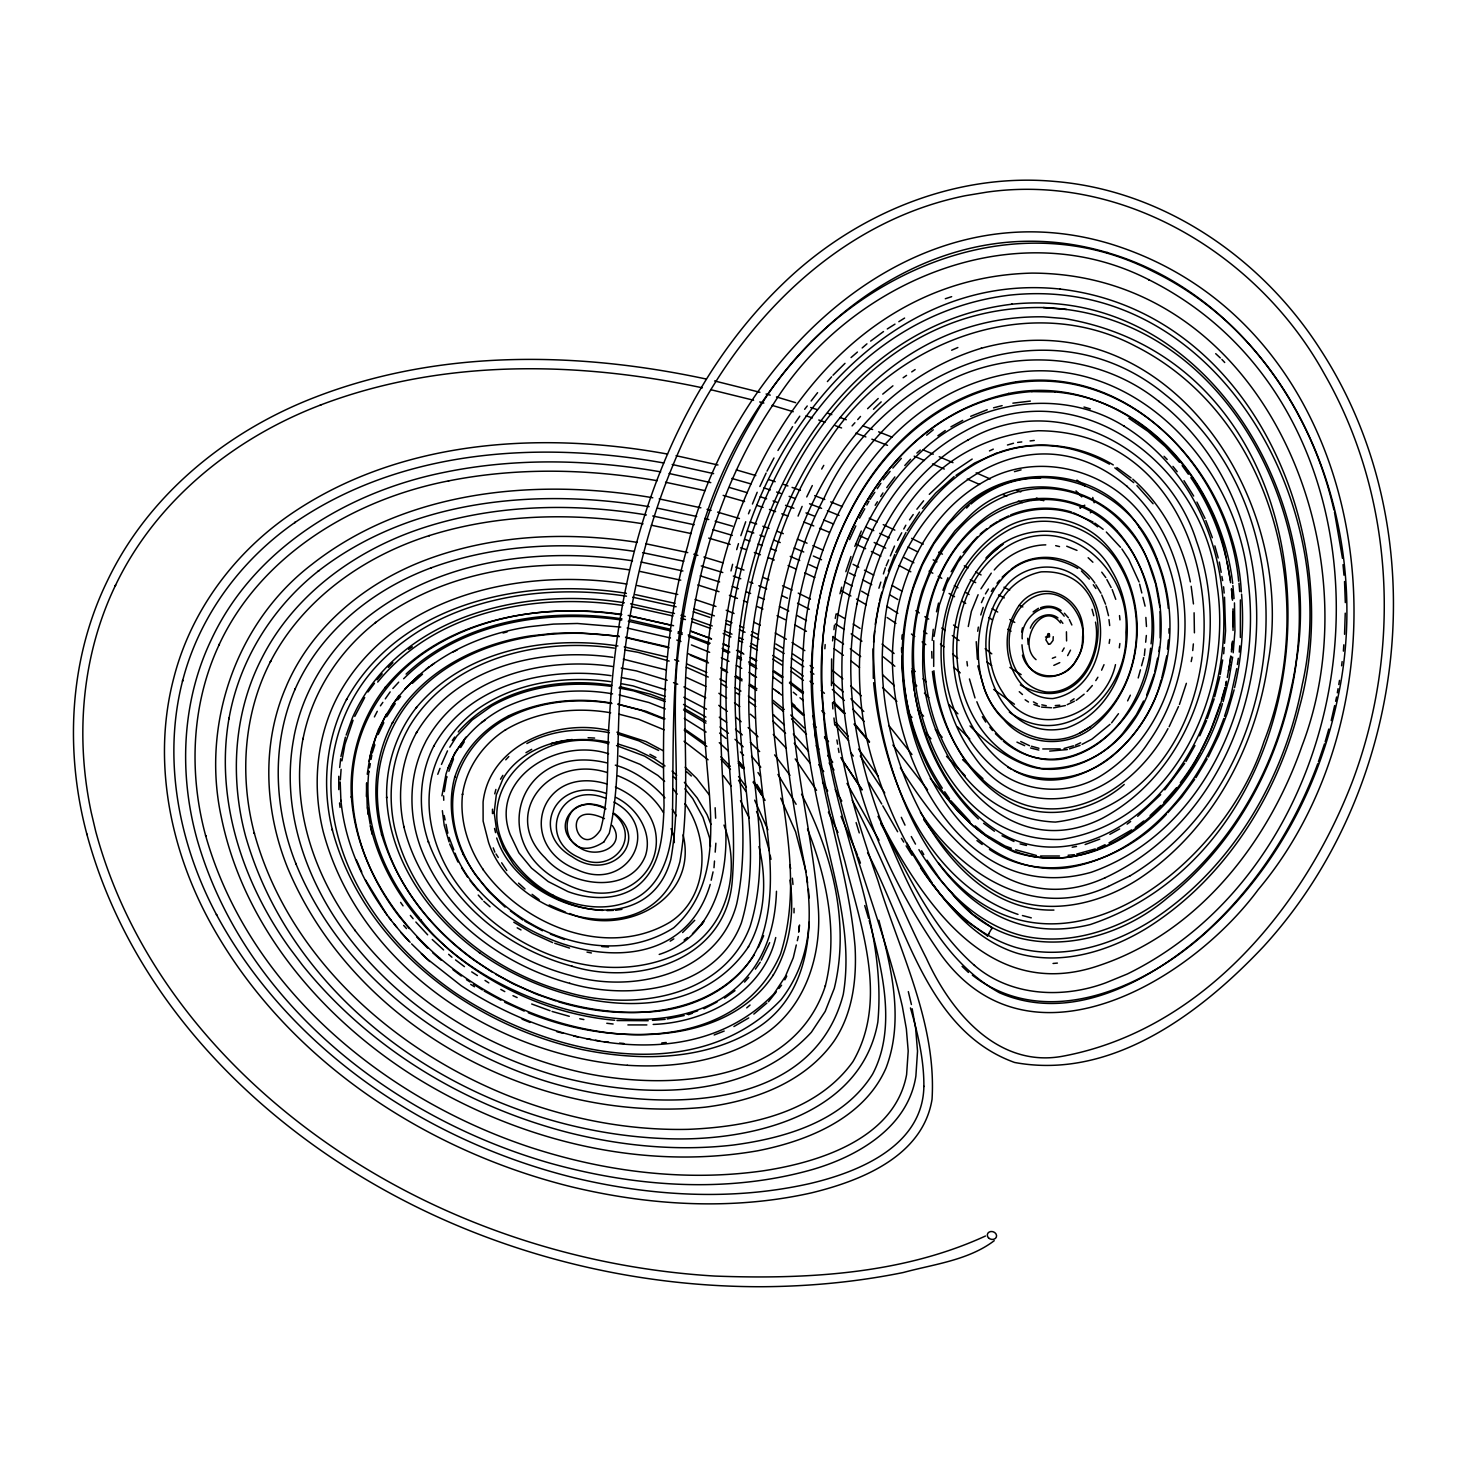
<?xml version="1.0" encoding="UTF-8"?>
<svg xmlns="http://www.w3.org/2000/svg" width="1467" height="1467" viewBox="0 0 1467 1467"><rect width="100%" height="100%" fill="white"/><g stroke="black" fill="none" stroke-linecap="round" stroke-linejoin="round"><path stroke-width="1.5" d="M776.483 891.276C769.57 1086.479 501.787 1027.56 420.699 919.681L421.212 920.231M873.012 648.836L873.323 678.377M794.014 912.859L794.069 908.33M1345.239 613.169L1344.561 634.276M366.365 796.453L366.713 783.085M1233.032 630.425L1232.977 608.86M1233.032 626.647L1233.069 611.812M1053.233 636.678L1053.068 640.364L1050.317 643.976L1048.502 644.16M1022.242 638.842C1019.913 617.479 1049.052 594.52 1064.18 616.158M831.606 658.94L831.459 685.621M901.857 639.209L902.132 634.918M1343.387 651.128L1343.827 644.802M340.344 779.857L341.096 769.295M933.745 640.694L933.69 666.44M934.076 636.366L939.32 605.156L946.875 583.353L958.079 562.044L972.401 543.23C1003.043 507.27 1059.522 496.524 1097.664 526.836M1239.285 652.1L1239.743 645.847M1240.367 637.503L1240.385 599.911M366.548 783.213L367.208 806.447L370.161 824.124M824.857 648.762L825.169 644.563M713.989 867.731L714.502 861.037M715.199 852.125L715.878 843.213M1159.04 651.513L1159.407 647.002M1160.14 637.943L1160.067 611.611M1223.68 653.769L1224.193 647.479M1224.542 643.298L1225.568 630.755L1224.523 597.234M1233.179 652.778L1234.939 631.14L1234.462 602.9M798.69 932.242L799.24 925.897M809.014 922.285C807.84 950.231 798.25 977.7 780.976 999.797L780.664 1000.109C695.211 1089.211 548.163 1054.828 456.512 993.672L456.072 993.379C391.872 949.497 339.5 881.135 331.725 801.917L331.67 800.872C327.306 754.478 341.683 706.691 372.05 671.171L372.6 670.474C434.47 599.453 537.307 582.582 626.482 596.189M368.767 772.137L368.859 771.074C362.972 824.839 385.363 878.22 419.892 918.599M873.617 642.143L874.625 630.975M932.205 640.419L933.25 629.343M923.88 1086.24C922.926 1145.892 858.873 1172.17 809.252 1183.704C731.85 1201.051 650.78 1196.173 574.055 1177.744C427.025 1141.436 289.219 1049.547 216.401 914.491L216.786 915.225C178.864 844.13 162.214 759.283 182.733 680.303L182.495 681.275C198.944 616.653 240.808 559.991 295.362 522.197L294.684 522.674C401.518 449.342 539.453 440.558 663.744 462.985M1192.726 650.559L1193.368 643.921M1144.352 655.602L1145.012 648.909M1145.672 642.198L1146.35 635.486M1167.457 649.056L1168.374 640.015M1150.605 648.231C1144.883 696.238 1114.113 748.005 1063.96 758.677C1025.305 766.141 990.097 736.122 976.857 701.739M1151.063 643.848C1155.849 603.652 1144.022 561.219 1116.992 530.742L1117.249 530.999C1083.82 492.325 1021.912 487.466 982.468 519.74C940.934 552.491 922.101 606.77 922.743 658.463C920.121 749.014 1000.567 869.601 1102.377 818.274C1197.824 767.076 1232.115 639.52 1196.467 541.103C1167.75 448.499 1056.533 388.26 967.927 440.045L968.22 439.88C907.67 473.052 870.518 537.637 857.04 603.817L857.113 603.469C841.728 678.708 855.958 756.789 883.427 827.516C909.632 889.13 938.073 958.428 999.394 992.737C1071.423 1024.149 1149.761 981.148 1203.765 933.892C1255.165 887.773 1293.839 828.342 1317.751 763.72M339.702 767.498L340.674 758.714M798.837 931.288L799.57 925.017M832.596 640.877L833.128 636.385M833.934 629.655L834.466 625.162M1230.923 656.226L1227.311 677.461M1231.418 651.935L1232.683 641.226M1229.969 662.571L1230.721 656.262M1231.473 649.936L1232.482 641.519M1341.608 665.78L1342.122 661.599M1066.582 640.914L1066.436 631.8M1119.303 647.809L1119.871 643.536M977.737 631.268L978.342 627.087M1109.18 643.39L1109.749 639.447M1236.754 668.622L1230.556 697.21L1224.523 716.318M1237.378 664.496L1238.331 658.298M367.245 774.209L369.996 756.66L375.699 737.443L384.464 718.17C413.236 665.174 471.457 635.211 529.477 626.684L553.407 624.098L577.338 623.475L620.761 627.087M444.318 791.575L446.757 776.52L446.555 777.473M1220.232 674.453L1222.653 659.967M1232.647 657.088L1229.053 678.506L1223.148 701.593M1337.336 692.846L1338.051 688.683M1338.784 684.539L1339.499 680.395M369.537 767.883L370.307 763.629M371.059 759.393L371.829 755.138M875.249 624.282L879.136 602.735M341.921 760.878L344.965 744.282L353.07 720.279M441.934 795.811L446.005 774.081C455.045 744.759 477.38 721.416 504.41 707.607L504.905 707.369C538.242 691.764 576.403 687.51 612.546 693.854M835.255 618.432L836.098 613.94M1021.637 631.984L1022.444 627.858M1225.477 685.419L1226.339 681.275M1228.447 670.896L1229.713 664.661M1234.554 687.656C1241.834 657.088 1244.071 625.437 1241.577 594.135M968.275 626.501L971.374 611.409L978.104 594.722M1225.587 685.914L1226.449 681.697M369.061 761.428L371.738 748.555L378.303 729.851L386.444 714.044M1191.186 661.58L1192.084 657.216M1154.712 671.648L1157.591 658.225M710.23 884.399C673.701 1006.802 491.995 945.335 455.008 853.189L455.43 853.959M711.165 880.237L713.054 871.893M989.033 933.635L987.456 935.928L992.132 927.786L972.694 914.253L955.64 898.006L940.475 879.76L927.052 860.157M1161.791 677.901L1166.778 655.822M1331.211 720.554L1334.64 705.572M1335.63 701.281L1336.602 696.99M340.931 756.532L345.405 737.186M796.306 944.968L793.299 957.731L785.322 976.545L773.861 993.911C690.994 1079.144 549.428 1044.357 461.261 985.751L427.135 958.905L411.567 943.868M797.315 940.714L798.323 936.459M936.478 611.794L938.532 603.084M730.988 570.92L732.638 564.282M1214.694 696.807L1219.884 676.525M839.986 593.768L841.691 587.13M494.746 793.83L495.883 789.429M913.593 587.24L913.519 587.423C883.501 683.127 918.03 809.454 1014.797 852.272C1112.279 882.437 1197.879 790.163 1222.451 703.647M1138.209 677.956L1140.446 669.832M1141.564 665.761L1143.783 657.638M879.522 600.571L881.869 592.081M883.042 587.827L885.976 577.191M1325.159 741.844L1328.79 729.081M1220.306 703.848L1210.238 731.575L1201.015 750.591M1221.498 699.759L1225.055 687.51M1234.114 689.802L1227.347 713.054L1218.784 735.37L1208.295 757.027M775.731 937.541C763.188 992.279 705.957 1022.682 653.182 1024.424M1225.165 688.023C1216.235 721.929 1201.895 754.79 1180.385 782.626M736.691 549.648L738.469 543.652M878.898 588.212L880.842 582.087M883.409 573.927L885.353 567.821M980.763 614.966L983.165 607.411M372.215 753.011L374.874 744.778M1179.431 704.472L1186.381 683.329M845.836 571.708L850.933 556.525M1318.43 761.74L1324.499 743.842M992.169 927.822L991.619 929.069M740.853 535.657L745.713 521.757M1207.286 718.61L1214.181 698.842M1146.681 694.991L1154.236 673.885M1161.02 680.028C1145.635 747.602 1060.916 815.524 998.11 759.044C938.367 704.527 936.056 593.548 1003.098 543.964L986.044 558.175C1019.675 518.273 1087.047 522.912 1111.693 570.608C1143.105 621.99 1126.454 707.057 1066.436 728.072C994.223 744.888 964.773 639.85 1002.108 591.843C1020.427 560.944 1067.884 557.955 1087.175 588.487C1113.38 623.915 1100.635 690.407 1052.811 698.567C1012.248 698.714 996.515 644.215 1014.632 613.096C1034.272 571.378 1088.441 595.162 1082.591 636.861C1083.581 680.688 1025.341 695.23 1021.986 644.802M346.157 735.095L352.52 717.546C397.759 616.433 523.426 586.177 624.355 602.79M437.771 774.301L439.99 768.36M441.475 764.417L447.49 750.866M448.865 771.294L453.486 758.952M922.358 564.978L933.764 544L947.847 524.838L964.681 507.894C1026.643 449.012 1129.553 481.158 1157.023 559.074L1157.096 559.257M888.379 570.993L894.76 554.434M913.519 587.423L922.395 564.868M1115.488 664.624C1104.303 716.043 1032.915 743.531 1002.768 692.442C975.83 652.595 989.18 582.417 1041.13 571.873C1132.817 567.234 1104.908 732.271 1020.354 684.961M942.933 590.321L947.957 577.723M748.482 513.817L750.059 509.911M752.443 504.025L757.192 492.289M1223.845 718.445C1198.557 788.036 1143.673 855.719 1066.912 867.841C987.328 877.009 931.912 800.762 912.676 732.345C891.423 660.553 900.793 575.871 952.028 518.64C999.357 459.703 1098.343 462.673 1139.236 527.35L1139.052 527.111C1155.684 551.097 1165.587 579.355 1168.3 608.365M798.085 516.091L802.119 506.39M854.803 546.402L861.294 531.017M886.178 565.84L888.69 559.899M890.359 555.938L894.522 546.036M1101.607 670.162L1104.009 664.679M354.776 716.391L364.678 697.54M447.93 768.415L449.635 764.564M451.359 760.713L454.788 753.011L465.901 737.149M1199.749 735.829L1206.589 720.59M758.274 947.59L763.647 935.726M849.558 539.618L855.793 525.938M981.441 602.644L983.844 597.417M1169.126 726.733L1178.496 706.507M759.869 486.512L766.122 473.052M378.174 734.472L383.804 722.681M761.263 960.133L769.662 942.658M1127.61 700.878L1130.36 695.175M806.74 496.928L812.296 485.559M895.769 552.454L905.928 532.558M374.397 716.905L377.276 711.312M784.827 979.846L786.752 976.142M1067.646 655.621L1070.507 650.138M1143.563 700.988L1136.247 714.942L1123.099 732.913C1100.672 760.181 1061.466 777.308 1027.523 765.572C1005.225 757.614 986.502 742.614 970.017 725.963M767.021 471.127L773.989 457.979M897.621 540.351L901.728 532.778M903.782 529L905.836 525.204M1030.347 628.169C1034.015 617.497 1048.337 610.492 1057.964 617.882M859.515 518.181L864.76 508.792M866.85 505.033L868.941 501.274M1185.959 761.52L1194.945 745.529M821.685 469.037L823.776 465.369M1062.236 651.385L1064.18 647.974M1200.098 752.498C1165.275 822.198 1077.567 887.773 999.724 844.222M1195.935 777.675L1207.176 758.897M500.522 779.215L502.851 775.346M777.968 450.461L792.602 426.64M951.166 571.727L960.61 556.121M985.439 593.933L988.428 589.019M991.307 591.421L993.416 588.029M1167.952 728.641C1141.803 778.152 1085.085 821.758 1026.625 805.383C969.779 788.054 938.385 727.229 932.425 671.409M1095.776 680.615L1097.903 677.222M875.176 505.308L877.413 501.769M880.732 496.469L882.969 492.93M449.801 747.198L456.732 736.196L472.209 719.967L491.702 706.067C527.478 685.749 570.04 680.798 610.382 686.281M460.675 747.528L464.287 741.807M605.981 808.904C551.354 783.525 557.735 872.15 603.836 841.93M603.707 842.15L609.263 833.311C622.393 776.373 614.453 716.776 623.86 659.086C631.69 592.961 647.222 527.552 672.675 465.938C723.818 339.427 827.095 223.662 965.396 195.698L986.704 192.159C1123.722 172.648 1259.071 255.478 1324.261 373.773C1394.805 496.506 1401.847 650.468 1352.207 782.021C1303.374 908.696 1201.381 1030.586 1062.328 1056.295C997.193 1068.086 950.341 1011.24 926.337 958.226C899.839 906.423 879.87 851.52 852.235 800.285M386.628 716.776L395.246 703.61M907.174 530.687L919.552 511.983M980.946 588.817L991.27 573.157M754.258 954.889C712.834 1017.786 624.117 1022.022 558.23 1001.723M869.986 499.385L874.827 492.252M877.248 488.676L880.86 483.303M760.254 962.187L755.395 969.119M795.004 423.156L799.772 416.188M909.522 519.868L913.207 514.55M916.893 509.214L923.605 500.797M1184.658 763.39L1164.78 789.888M380.411 705.847L382.85 702.363M385.289 698.879L390.167 691.892M391.341 706.507L399.116 695.395M452.313 740.468L454.697 737.057M1047.823 634.349L1045.861 639.85L1048.593 644.196M458.272 731.96L458.749 731.281C496.323 688.867 557.735 676.782 611.812 685.291M701.061 924.888L703.665 921.258M1194.651 779.435L1181.724 797.094L1167.824 812.718M1111.601 722.828L1118.477 713.714M367.942 692.002L374.47 683.329M377.092 679.863L382.209 673.866M886.765 487.594L894.87 476.922M1176.497 787.761L1163.789 802.284M804.649 409.293L807.235 405.974M811.123 400.986L817.596 392.661M701.079 925.035L703.683 921.734L692.461 933.727M768.47 1001.704L776.355 991.802M778.977 988.501L781.599 985.201M883.281 479.746L890.102 471.402M892.835 468.065L901.343 458.364M997.028 583.261L999.595 580.198M377.679 682.082L378.303 681.348C436.212 610.584 536.244 592.485 622.723 605.449M922.468 508.554L935.616 493.15L954.1 476.592M1160.69 794.674L1137.677 816.294M694.753 920.286L682.577 932.535M397.722 699.851L400.619 696.495M929.289 494.324L952.651 472.154L972.181 459.079M827.406 381.567L831.606 376.799M1087.065 691.47L1092.347 685.511M852.089 425.907L854.894 422.753M857.7 419.599L860.506 416.445M744.539 982.101L748.757 977.352M963.196 552.601L977.224 536.904M392.863 688.536L398.731 682.137M404.727 689.27L419.03 675.223M904.791 465.516L910.567 459.226M505.767 759.833L508.829 756.514M994.223 569.966C1006.949 555.058 1026.753 545.101 1045.788 544.862M1083.6 506.5L1084.773 505.235L1079.859 508.004L1081.399 507.289M1090.366 512.808L1091.54 511.561M1160.855 805.42L1150.11 815.524M388.315 667.448L392.881 662.626M1013.77 770.303C1046.173 785.945 1085.873 778.482 1112.958 755.597L1112.995 755.542M406.084 674.105L406.707 673.481C463.664 620.449 547.264 607.631 621.953 618.872M966.588 508.04L969.229 505.29M833.018 375.222L844.992 363.358M1112.958 755.597C1168.41 708.799 1184.089 625.144 1157.023 559.074M867.602 408.688L878.201 398.492M873.488 409.275L881.172 401.885M1110.061 724.295L1091.906 739.185L1082.041 744.337M994.223 1240.697C968.367 1260.355 933.782 1264.224 903.195 1272.531C856.746 1281.956 809.362 1286.449 761.996 1286.724C658.976 1286.944 555.993 1266.534 460.84 1227.035C289.953 1156.124 136.468 1017.438 86.956 834.576L86.755 833.714M403.627 678.744L404.232 678.194C460.491 622.338 545.871 609.062 621.678 620.046M1166.43 814.277C1123.062 861.349 1046.521 887.645 989.418 849.43M412.3 683.365L422.514 674.178M916.875 453.065L920.286 450.039M1002.163 577.118L1009.681 570.571M851.062 357.545L857.425 352.062M862.174 347.954L866.942 343.846M1143.765 820.952L1135.33 827.443M746.721 1007.866L750.04 1005.06M753.836 1014.082L766.856 1003.08M425.558 669.722L428.822 666.972M980.268 534.006L986.796 528.67M882.731 394.128L892.926 385.821M926.649 435.204L933.287 429.794M977.811 665.871L984.284 688.573C997.193 726.33 1042.505 752.718 1080.115 732.858C1137.879 702.381 1151.815 619.771 1119.779 565.877C1098.783 527.698 1047.621 508.829 1008.306 530.192C925.714 576.238 924.54 705.957 991.912 766.086C1021.71 793.537 1068.728 796.728 1102.597 774.778L1102.744 774.704C1184.034 722.167 1201.583 599.545 1146.754 521.94L1146.571 521.702C1111.803 469.587 1037.572 449.617 982.963 482.185C926.924 514.477 897.254 579.007 893.091 641.757C884.289 749.82 960.793 909.137 1091.301 872.26C1206.204 831.642 1262.72 697.265 1248.252 582.087C1238.496 467.515 1137.108 355.271 1015.622 372.563L1015.127 372.655C885.885 391.836 809.711 525.919 803.384 647.387C798.873 709.423 809.802 771.22 824.197 831.331C836.043 884.638 852.492 939.32 843.268 994.351C810.371 1120.99 638.438 1111.509 540.406 1079.455C434.635 1044.339 338.07 968.293 295.692 863.183L296.022 864.045C273.962 808.5 270.955 744.136 295.252 688.793L294.849 689.765C320.136 631.599 372.966 589.239 431.628 567.656L431.115 567.857C495.699 544.202 566.372 541.103 633.964 551.335M1076.191 700.364L1084.15 694.184M684.099 940.09L687.455 937.541M1124.235 784.46C1093.465 811.086 1046.686 822.309 1009.681 801.972C963.287 775.676 938.495 722.277 933.911 670.712M870.628 341.114L883.501 331.56M1127.114 824.124L1130.635 821.502M970.916 504.061C990.335 487.814 1015.017 477.38 1040.598 478.132L1039.406 477.949M724.533 998.128L734.967 990.683M937.871 435.772L945.243 430.546M903.14 377.752L906.569 375.405M911.722 371.903L915.133 369.574M481.561 722.571L484.972 720.242M408.578 649.368L412.355 646.8M1033.116 611.886L1038.453 608.292M955.971 475.363L974.583 463.059L997.175 452.79M1070.452 701.208L1074.101 698.805M1131.625 829.864L1108.997 842.883M430.656 665.761L434.324 663.377M1130.213 875.744L1130.379 875.652C1292.885 777.803 1315.661 512.9 1164.743 394.238L1164.413 393.963C1047.786 298.736 881.942 370.729 824.619 497.001C763.665 610.712 780.187 743.714 804.631 864.87C814.643 921.459 811.801 991.619 758.989 1026.827C707.167 1060.824 641.061 1061.631 582.179 1049.547C469.733 1024.846 362.606 943.959 332.202 829.405L332.441 830.285C321.621 786.532 325.509 738.745 346.909 698.732L346.45 699.667C399.996 602.754 524.599 576.824 626.409 593.346M990.225 526.195L997.358 521.61M670.181 941.191L673.83 938.862M887.278 328.975L894.98 324.134M898.831 321.695L904.607 318.064M985.494 1236.003C901.71 1274.475 805.988 1279.426 714.979 1276.07C621.311 1270.477 528.67 1247.794 443.144 1209.156C283.773 1137.09 142.299 1004.033 95.722 831.422L91.284 812.626C75.055 736.801 81.675 655.291 115.618 585.076L115.178 585.993C155.685 500.797 233.785 437.991 320.961 404.874L320.246 405.13C441.805 358.792 576.641 361.01 702.381 387.82M1011.185 569.251C1036.802 548.475 1076.943 556.085 1094.859 583.077M525.956 752.681L531.696 749.344M1080.189 732.822L1090.568 726.788M733.922 1026.552L748.738 1017.915M1109.841 834.338L1119.669 828.91M950.909 426.86L962.719 420.387M526.855 743.531C551.885 729.998 581.739 727.284 609.392 732.73M972.346 975.152C1047.621 1033.502 1149.761 985.586 1210.44 928.373C1275.025 868.684 1318.485 787.834 1336.877 702.143C1373.735 540.204 1308.234 347.056 1153.172 271.542L1152.714 271.303C1004.583 195.258 827.461 282.746 752.223 420.149C712.284 487.136 689.105 563.236 679.936 640.456C668.402 713.035 683.659 787.082 670.859 859.259C647.222 947.572 518.768 907.651 496.69 837.987M703.94 1008.783L717.051 1002.016M920.396 812.26C960.757 874.662 1033.978 921.184 1108.337 886.453L1108.465 886.398M453.156 651.971L457.172 649.954M1108.337 886.453L1130.379 875.652M999.137 520.473L1008.691 515.871M1067.187 704.673L1074.394 701.226M989.455 450.937L993.287 449.122M1075.311 745.273L1080.611 742.797M1097.316 848.329L1105.109 844.699M1053.819 665.376L1059.761 662.626M951.643 350.228L957.841 347.514M970.677 416.335L987.218 409.751M1052.334 658.298L1055.635 656.996M714.154 1034.987L724.185 1031.063M659.215 954.43C714.924 936.79 729.906 871.838 725.101 820.218C719.93 739.075 714.942 656.427 734.71 576.678C766.196 426.219 892.559 271.01 1060.384 289.091L1059.797 289.036C1252.928 311.114 1347.403 536.72 1299.084 708.634C1276.73 797.058 1224.046 880.218 1145.654 928.849C1107.732 951.625 1061.356 965.763 1017.493 953.348C981.661 942.327 954.412 914.528 933.287 884.656M1085.14 844.515L1099.773 839.142M688.408 1014.687L692.461 1013.257M1010.598 514.935C1029.907 507.05 1051.729 506.023 1071.68 512.093M945.298 298.755L951.661 296.664M1069.443 748.867L1080.079 745.383M687.088 1014.302L697.632 1010.855M1007.444 445.014L1013.514 443.254M1064.015 748.5L1073.422 745.823M1076.595 854.106L1095.244 848.916M1014.467 471.64L1021.087 469.862M503.016 633.01L507.124 631.91M999.302 452.239C1036.857 439.256 1079.4 444.354 1113.288 464.929M993.562 407.826L1002.126 405.625M1040.561 607.778C1047.291 604.954 1055.396 606.109 1061.154 610.565M867.565 852.694C906.313 926.576 927.401 1031.118 1014.614 1062.475C1111.601 1080.446 1200.648 1013.22 1263.564 946.508C1408.778 787.761 1438.925 530.706 1319.823 348.651C1261.492 257.807 1163.221 190.197 1054.205 181.395C953.477 172.317 853.024 215.062 781.636 285.038C702.381 361.836 653.695 465.369 629.288 571.947C618.341 619.991 612.179 669.007 609.447 718.17C606.109 755.322 610.547 793.555 600.516 829.827C578.346 863.623 557.772 797.003 604.459 818.623M1047.768 634.386L1048.96 634.092M1031.393 500.449C874.515 531.677 895.75 815.414 1055.433 822.088C1259.438 796.324 1253.386 431.61 1038.104 430.73L1037.627 430.766C875.671 444.556 828.653 647.387 878.183 777.052L878.256 777.253C893.898 823.28 916.215 867.731 948.764 904.167L966.881 921.441L987.511 935.891M667.283 1018.942L684.19 1015.531M1053.526 707.901L1065.372 705.535M1072.175 847.211L1076.521 846.441M615.59 910.31L621.935 909.338M1067.316 749.564L1049.712 751.104M1032.09 391.597L1031.631 391.579C899.289 401.096 821.777 541.47 821.997 662.992C818.329 783.03 875.762 892.046 902.352 1006.435L906.349 1028.825L908.201 1051.014L906.606 1074.596C894.76 1138.41 819.723 1162.267 763.005 1170.849C684.924 1181.907 604.789 1171.693 530.119 1147.267C383.786 1098.746 248.748 987.731 205.6 835.457L205.82 836.318C188.528 773.201 191.297 703.775 219.408 644.16L218.913 645.113C260.704 554.893 353.859 499.275 448.865 480.828L448.407 480.938C517.136 467.221 588.285 468.78 657.161 480.699M1012.872 403.168L1030.347 401.096M1017.621 442.429L1021.784 441.934M1030.091 440.944L1034.253 440.448M1060.219 748.904L1042.762 748.959M661.782 1042.945L666.238 1042.487M1053.049 963.471L1057.395 963.086M1055.25 705.59L1059.761 705.205M1059.486 856.013L1040.561 856.013M1068.086 855.261L1074.522 854.693M1044.467 499.495C1121.191 499.257 1165.476 587.075 1150.843 655.346C1144.462 721.856 1066.216 793.482 1003.318 741.183M648.212 1020.702L616.965 1020.537M652.448 1020.372L665.174 1019.363M646.874 1024.92L627.894 1024.92M1031.209 500.467L1044.669 499.477M606.971 910.604L613.444 910.384M918.91 849.65C942.621 888.617 977.004 924.503 1022.627 935.818C1069.608 946.398 1118.037 929.546 1156.711 903.03C1227.934 852.969 1274.089 772.541 1291.235 688.041C1329.725 523.774 1228.392 314.176 1043.862 307.593L1043.33 307.557C851.447 304.329 740.028 509.911 740.101 680.56C734.233 761.355 765.096 843.708 741.367 922.908C716.226 989.602 630.498 1001.191 569.636 983.312L569.911 983.385C493.682 962.81 422.936 905.084 403.737 826.233L403.975 827.113C396.86 795.169 400.729 760.805 416.793 732.088L416.353 732.987C455.448 666.44 541.103 647.057 612.931 657.344M1054.681 391.946L1055.158 391.964C1152.237 400.033 1222.176 491.115 1232.702 583.408M1031.631 391.579L1055.158 391.964M626.776 584.049C521.83 567.307 393.798 594.703 338.73 694.459C316.212 736.122 311.903 785.982 323.217 831.661L323.455 832.541C359.488 965.708 493.756 1054.92 627.234 1065.28L627.308 1065.28M627.234 1065.28C674.545 1068.233 724.386 1061.209 764.49 1034.363C805.09 1007.132 821.282 956.466 818.421 909.393C811.893 817.706 781.673 727.394 793.83 634.698C803.714 542.203 846.129 448.609 924.778 395.136C993.856 346.359 1093.062 348.046 1159.077 401.555L1158.747 401.28C1311.021 520.492 1280.214 796.361 1104.816 877.889L1104.944 877.834C1012.322 919.882 944.601 837.84 900.371 767.828M1045.476 637.008C1050.115 636.751 1050.427 638.273 1048.41 633.524L1049.675 635.083L1048.612 633.946M1053.929 910.072C990.518 911.63 943.611 858.378 917.517 805.988C889.736 750.572 876.477 687.179 884.564 625.4C892.908 509.819 1020.372 396.512 1127.041 486.439L1126.748 486.2C1197.989 549.703 1202.262 666.421 1148.496 742.247C1107.97 805.163 1019.877 823.482 973.978 756.202C924.082 689.013 928.538 575.651 1003.776 528.67C1036.637 508.517 1082.041 517.081 1106.943 545.596C1151.21 595.437 1146.075 680.23 1096.252 724.405C1070.397 748.592 1026.478 747.308 1003.74 719.472C948.159 667.412 988.391 518.951 1077.768 568.444M588.102 737.718L594.63 738.066M1041.533 707.112L1051.527 707.772M601.763 946.545L608.512 947.004M1066.491 309.464L1043.33 307.557M604.111 1041.735L608.53 1042.12M619.569 1043.092L623.97 1043.495M612.583 666.476C543.78 656.372 461.5 676.342 425.87 741.275L425.467 742.192C409.146 773.641 408.174 811.214 419.525 844.442L419.8 845.304C443.254 910.585 503.639 957.566 569.471 975.133L569.764 975.188C632.13 994.278 718.262 974.711 736.691 903.91C754.68 821.117 726.917 736.599 737.608 652.962C747.308 497.955 844.937 324.115 1012.138 304.182L1011.625 304.219C1200.153 284.653 1324.298 490.436 1296.626 659.728C1285.129 751.287 1240.477 840.188 1167.475 897.859C1104.834 951.184 1005.225 964.314 950.928 891.771M611.042 675.682C545.779 666.073 467.533 684.667 433.682 746.355L434.104 745.438C418.645 775.254 417.82 810.884 428.584 842.388L428.309 841.526C450.882 904.204 508.847 949.332 572.075 966.221L571.782 966.166C639.337 986.851 727.742 959.326 732.418 878.568C738.066 802.999 719.839 727.54 728.292 651.861C738.213 492.747 839.344 315.222 1010.708 295.014L1011.24 294.977C1215.52 274.219 1343.552 504.3 1302.274 684.502C1284.762 777.437 1233.582 866.355 1153.796 919.112C1113.581 945.041 1063.373 960.738 1015.953 947.48C975.06 935.047 944.235 902.865 920.891 868.372M610.547 681.623C565.107 675.48 516.384 682.21 478.095 708.781L477.545 709.148C455.247 725.45 438.321 748.959 431.848 775.97C424.238 809.582 432.692 844.955 450.406 874.02L450.901 874.754C498.542 950.414 607.833 995.433 689.38 947.902C729.246 922.34 740.413 867.584 723.965 825.096M614.416 648.139C539.178 637.356 449.599 658.023 408.688 727.669L408.248 728.567C391.377 758.714 387.251 794.821 394.733 828.36L394.971 829.258C414.868 911.062 488.199 970.971 567.289 992.279L567.546 992.334C632.79 1011.533 723.543 997.762 750.114 926.355C774.961 846.257 743.787 762.822 749.49 681.055C749.472 515.229 856.563 313.993 1043.514 316.835L1064.785 318.596C1360.074 368.877 1355.93 835.181 1090.293 924.54C947.444 959.84 877.541 779.435 874.02 666.421C865.585 544.514 977.7 391.744 1109.455 464.14M606.788 1023.269L613.114 1024.003M621.825 614.398C553.297 604.606 478.847 613.811 421.396 654.814L420.809 655.272C386.903 680.028 362.019 717.198 354.739 758.787C344.745 814.607 364.971 871.893 398.877 916.031L409.275 928.574M602.772 910.42C568.114 908.641 535.198 890.982 513.413 864.155L503.419 848.256L496.635 830.487L494.122 812.15L494.067 813.103L496.286 794.931L503.016 778.665C516.586 755.377 544.807 742.1 572.277 739.57L551.024 743.677C569.948 738.543 590.064 738.304 609.227 742.21M619.294 636.66C545.101 625.382 459.648 641.061 409.568 701.281L408.963 701.996C387.563 728.806 376.377 763.042 377.404 797.296L377.459 798.341C380.246 864.191 421.762 922.45 473.896 960.023M617.9 645.957C546.568 635.119 464.305 649.899 416.133 707.827L416.738 707.094C396.328 732.656 385.711 765.297 386.683 797.956L386.628 796.911C389.323 860.451 429.464 916.6 479.746 952.853L479.306 952.523C553.848 1006.325 688.371 1035.794 748.628 946.545L748.335 946.948C765.316 916.563 767.076 879.907 758.971 846.551M614.691 1020.262C553.939 1014.724 495.626 989.07 449.122 949.809L433.205 935.102C403.462 905.029 380.21 867.786 370.528 826.324M619.129 636.201L577.301 632.754L553.958 633.359L531.036 635.816C475.546 643.958 419.8 672.583 392.276 723.286L392.679 722.442C374.287 756.734 371.518 797.81 381.805 835.035L381.53 834.081C416.023 947.572 539.709 1021.674 655.822 1011.441C700.566 1006.967 746.776 981.881 761.74 937.56C779.105 884.491 765.866 828.397 760.511 774.448C745.199 659.985 760.805 536.537 828.947 440.522C892.688 342.545 1028.624 289.036 1136.338 346.634L1136.815 346.854C1275.575 418.278 1318.76 602.937 1263.967 741.642C1222.488 870.72 1048.538 1005.152 938.44 862.908M611.922 703.537C574.184 697.1 533.365 701.904 500.339 722.186C475.748 737.919 457.557 763.372 453.45 792.565L453.303 793.592C450.002 822.235 459.208 850.787 475.161 874.405L488.988 891.771L505.07 907.083M610.675 712.779C574.972 706.562 536.72 711.257 505.271 729.979L505.803 729.631C483.028 744.191 466.249 767.809 462.453 794.821L462.582 793.775C459.483 820.713 468.248 847.541 483.23 869.748L482.753 869.106C522.38 925.329 606.88 959.51 669.722 922.321C708.964 897.327 710.321 839.784 684.997 803.586L685.474 804.466M637.32 542.387C567.729 531.604 494.911 534.593 428.382 558.982L427.869 559.184C367.355 581.445 312.856 625.162 286.762 685.162L286.377 686.153C261.346 743.109 264.39 809.362 287.092 866.539L287.422 867.4C353.932 1027.01 535.602 1124.18 705.26 1107.163C753.726 1101.002 804.448 1082.683 833.824 1041.442C852.657 1013.899 856.856 979.278 855.059 946.673C848.384 868.372 819.044 793.94 813.213 715.474L815.634 738.029M632.497 560.816C542.882 547.154 444.116 558.56 370.326 614.966L369.629 615.498C331.249 645.37 303.247 688.61 294.023 736.562L293.877 737.626C280.399 807.62 305.319 879.98 347.496 935.763L347.917 936.331C399.923 1004.767 475.968 1053.159 558.34 1076.338C642.198 1098.655 747.913 1100.947 811.379 1032.255L825.188 1011.423L834.283 988.373C850.255 922.67 831.917 853.097 801.569 794.27M629.05 569.819C542.258 556.983 446.72 568.187 375.295 622.778L375.992 622.246C338.895 651.11 311.866 692.919 302.954 739.258L303.101 738.194C290.026 806.263 314.323 876.569 355.326 930.775L354.904 930.206C410.778 1003.611 494.709 1053.599 584.453 1073.019C669.319 1090.825 793.647 1083.6 825.408 985.751L825.243 986.209C838.519 933.782 826.82 878.421 807.51 829.038M631.342 606.696L673.005 615.975M621.33 614.765C537.729 602.222 440.907 619.422 384.867 687.876L385.491 687.143C360.919 718.115 348.999 758.109 351.402 797.48L351.383 796.526C355.729 859.992 392.257 917.223 439.587 958.006L439.146 957.603C486.054 997.487 544.257 1024.003 605.284 1032.401C665.34 1040.305 737.369 1029.156 773.311 975.023L773.072 975.408C790.2 947.004 794.509 912.547 790.053 880.053M629.746 615.975L671.849 625.419M660.645 471.861C590.192 459.519 517.356 457.741 447.013 471.787L446.555 471.897C349.256 490.785 253.883 547.759 211.083 640.162C181.835 701.373 178.882 772.889 196.651 837.822L196.871 838.684C243.229 1001.558 391.652 1117.781 549.96 1163.148C634.679 1186.785 726.238 1193.771 811.691 1169.749C857.462 1156.619 908.073 1127.463 915.885 1076.026L917.535 1051.142L915.591 1027.909L912.162 1008.764M608.805 743.787C540.131 723.818 464.819 790.805 510.993 857.627C522.032 873.287 536.372 886.563 553.426 895.402M630.59 603.817L674.472 613.481M619.074 694.918L648.909 702.528L665.266 708.983M611.427 703.06C576.879 696.99 540.388 700.951 508.517 715.878L509.012 715.639C483.853 728.476 463.077 750.242 454.66 777.547L454.898 776.538C447.655 802.559 451.781 830.395 463.297 854.528L462.875 853.794C499.018 925.622 601.012 973.923 673.701 927.804C739.313 869.032 695.688 765.609 705.755 689.362C706.691 502.924 822.51 278.455 1031.356 273.119L1031.906 273.1C1264.224 273.651 1376.688 551.042 1302.018 745.878C1268.607 841.82 1198.741 931.985 1099.847 965.268C988.336 1004.235 921.533 900.738 878 816.33M617.717 704.087L645.993 711.275L664.973 718.848M632.717 597.234L676.122 606.751M646.397 514.935C573.505 502.888 497.386 504.41 426.549 526.745L426.053 526.91C358.26 548.328 295.472 592.705 262.483 656.904L262.043 657.784C233.913 711.953 229.787 776.41 245.264 834.98L245.502 835.915C296.884 1015.842 483.725 1131.497 664.716 1138.594C746.923 1142.261 860.964 1117.047 877.834 1022.059C887.443 919.277 833.073 824.692 824.326 723.543L822.382 701.318C811.544 575.266 874.314 422.863 1008.709 393.504L1008.232 393.596C1111.748 372.343 1207.598 459.354 1226.064 557.515M652.742 515.999L694.166 524.746M643.023 523.811C571.965 512.368 497.863 513.945 428.877 535.73L429.391 535.565C363.449 556.396 302.385 599.545 270.295 661.984L270.735 661.104C243.357 713.842 239.378 776.593 254.433 833.586L254.194 832.651C287.477 954.999 390.479 1047.713 505.161 1094.474C563.218 1117.891 625.822 1130.782 688.518 1129.333C748.152 1126.858 815.945 1113.086 852.932 1061.65C888.965 999.43 860.652 925.989 844.992 861.899C828.232 801.991 812.755 740.89 812.315 678.267C808.83 554.728 876.294 412.099 1006.49 384.537L1006.967 384.427C1129.773 359.488 1235.581 475.546 1241.302 591.971M651.366 525.223L691.122 533.566M667.54 454.073C540.461 430.803 399.317 439.605 290.044 514.624L289.366 515.1C233.491 553.811 190.637 611.812 173.784 677.992L173.528 678.964C152.568 759.594 169.512 846.239 208.259 918.819L208.644 919.552C282.599 1056.717 422.514 1150.036 571.8 1186.895C649.954 1205.672 732.565 1210.568 811.379 1192.891C860.964 1180.843 922.725 1156.399 932.04 1099.351C936.679 1023.086 899.894 952.358 878.055 881.062C852.822 808.574 830.139 733.042 833.788 655.419C837.162 580.162 864.907 503.438 921.239 451.671C974.345 400.821 1060.568 386.444 1124.144 426.219L1123.74 425.98C1237.194 496.268 1252.176 664.239 1179.083 768.855C1143.875 822.749 1073.294 867.235 1008.911 837.602C954.852 809.949 925.42 750.554 914.638 693.047M620.101 686.703L650.596 694.239L664.734 699.631M586.727 1038.746L591.073 1039.48M595.419 1040.231L599.765 1040.983M652.797 497.771C537.399 477.93 408.303 489.465 313.113 563.438L312.416 564.006C236.059 621.916 200.887 724.698 221.444 817.706C243.907 927.236 321.896 1018.263 414.776 1076.796C515.797 1139.529 639.374 1171.363 757.669 1150.788C808.079 1140.886 864.228 1118.037 886.068 1067.903C904.24 1020.023 891.368 967.853 878.843 920.231M659.178 498.89L700.896 507.82M649.148 506.702C536.61 487.777 410.907 499.147 318.156 571.213L318.871 570.645C272.349 607.21 239.066 660.517 228.925 718.995L229.072 717.931C214.842 798.965 242.403 882.4 289.622 948.122L302.294 964.938C369.409 1048.483 465.772 1106.301 569.123 1132.762C622.485 1146.094 678.139 1151.357 732.895 1145.085C785.065 1138.154 843.122 1121.411 872.608 1074.119C897.015 1027.945 882.217 969.449 869.197 920.579M657.509 508.169L696.66 516.476M625.107 650.028L637.943 652.302L669.19 661.067M623.255 659.178L665.963 669.869M628.261 621.238L671.428 631.03M628.151 615.425L673.591 625.694M645.737 543.744L687.785 552.601M642.583 552.656L683.769 561.238M607.356 763.005C517.062 740.762 484.037 847.174 565.675 883.959C646.562 923.953 695.651 822.547 615.407 787.045M607.283 772.541C548.346 753.873 500.357 814.552 545.247 857.92C569.379 886.71 629.82 895.402 645.462 855.701C652.962 832.412 636.843 807.51 615.59 797.259M1036.454 855.481L1015.641 849.778M621.238 668.09L636.348 670.896L667.21 680.285M621.44 677.607L633.927 679.936L665.761 689.765M621.788 683.769L633.047 685.914L664.991 696.293M669.08 473.493L710.798 482.625M665.56 482.258L704.967 490.656M641.134 562.044L682.944 571.011M639.649 571.341L680.761 580.162M627.161 628.004L670.511 637.98M625.51 637.155L667.43 646.8M637.338 585.535L677.772 594.447M635.468 594.63L674.967 603.34M618.927 687.968L633.872 690.92L665.156 701.501M587.002 952.083L591.403 952.963M625.822 637.613L669.044 647.809M624.227 646.91L666.293 656.831M579.758 1018.758L583.884 1019.583M706.287 379.054C578.456 351.567 441.274 349.109 317.642 396.255L316.945 396.53C228.119 430.271 148.534 494.269 107.256 581.079C69.077 659.306 64.621 751.122 86.956 834.576M1041.808 704.838L1046.264 705.737M676.067 455.687L717.986 464.984M672.179 464.507L713.64 473.639M630.645 620.064L670.199 629.251M608.622 753.763C556.433 736.874 489.024 779.16 510.131 834.43L518.896 852.84L531.531 868.134L548.163 881.539L567.766 891.514C588.212 899.271 614.765 900.885 634.551 888.085C661.03 869.968 663.066 834.65 664.038 805.566C662.387 718.463 663.084 629.966 687.766 545.632C731.391 363.027 908.788 183.742 1109.364 243.595L1109.951 243.76C1375.753 325.417 1423.265 693.139 1258.228 889.607C1190.122 981.698 1030.164 1076.246 941.631 955.622C870.775 854.564 824.674 726.183 847.999 601.965L848.073 601.635C862.028 532.998 900.811 466.249 963.562 431.903L963.856 431.756C1077.108 367.245 1204.664 465.241 1216.785 583.628C1233.802 688.995 1175.966 822.565 1061.044 839.417C949.754 843.14 897.474 705.04 917.719 611.996C928.611 558.725 964.167 506.555 1018.685 491.628C1056.717 481.689 1097.701 495.553 1123.759 524.471L1124.015 524.728C1196.705 598.628 1159.242 773.586 1041.405 768.451C947.297 749.875 928.318 605.174 1001.356 550.675C1060.329 506.042 1131.35 566.445 1125.904 632.277C1129.003 692.241 1065.482 753.304 1009.333 712.082M608.75 730.493C557.882 718.133 489.74 744.319 483.083 801.936L483.12 821.08L488.511 842.241C513.652 919.644 653.952 959.253 679.936 861.606C693.616 781.691 676.36 699.484 692.259 619.422C703.995 543.45 729.943 469.055 772.871 404.984C848.293 282.122 1014.669 210.698 1149.138 279.867L1148.679 279.629C1417.36 414.042 1386.113 846.917 1127.298 974.015L1105.916 982.762C1062.64 998.88 1010.47 996.46 974.345 965.304L974.546 965.469C931.032 927.401 907.706 873.158 880.658 823.354M616.91 732.198L645.975 741.568L663.102 750.701M714.594 380.962L759.906 392.276M710.651 389.654L753.58 400.234M606.99 784.001C539.654 763.629 514.605 845.542 577.264 869.766C627.601 893.146 663.689 828.287 613.903 802.046M606.439 793.537C556.286 775.456 528.212 831.606 572.203 856.746C609.96 883.372 651.293 840.463 614.16 813.323M1020.115 843.91L1026.515 845.469M1055.69 545.651L1059.541 546.604M707.039 509.361L711.128 510.369M704.747 518.493L708.799 519.501M556.818 1031.704L563.2 1033.318M573.817 1035.995L578.071 1037.077M1030.604 747.987L1038.856 750.077M616.507 745.584L644.581 756.11L663.561 767.919M723.158 495.388L744.594 501.531M618.469 704.417L641.134 710.321L663.066 718.83M619.129 714.209L638.768 719.307L664.148 729.832M1018.006 914.399C924.668 882.529 882.272 773.567 873.635 682.705M1022.426 915.536L1031.283 917.847M736.342 469.898L755.78 475.546M731.85 478.444L750.957 483.945M605.651 798.25C559.679 779.692 535.675 838.776 579.355 857.718C611.372 875.909 643.243 837.4 613.353 813.433M693.836 554.251L697.87 555.37M703.922 557.038L722.956 562.833M701.244 565.95L722.809 572.533M1031.411 746.226L1038.948 748.298M766.104 394L770.23 395.136M759.741 401.94L763.849 403.077M552.069 1011.441L569.269 1016.301M680.963 615.315L685.291 616.543M717.583 512.13L739.46 518.529M715.163 521.243L732.546 526.195M712.87 529.642L732.345 535.382M708.689 538.096L730.144 544.404M700.236 575.834L719.619 581.977M697.797 584.93L719.013 591.678M747.253 492.692L729.667 487.557M1083.985 407.019L1090.293 408.89M776.483 396.934L795.664 402.691M772.064 405.35L793.244 411.714M695.046 599.453L715.969 606.476M693.946 608.878L714.374 615.847M615.315 765.151C634.716 770.652 651.531 782.993 664.936 797.81M677.864 633.047L682.173 634.404M565.547 912.162L549.19 904.919M569.728 913.483C623.695 937.303 698.805 899.894 683.109 834.851M553.169 895.292C579.703 908.825 613.573 912.456 639.667 895.97C661.874 881.41 670.034 853.922 672.271 828.837C674.16 734.93 669.099 639.172 696.862 548.053C739.35 370.161 911.612 194.304 1107.402 252.617L1106.833 252.471C1223.955 286.157 1307.665 393.908 1333.925 510.021M750.205 521.977L756.66 524.031M747.437 530.962L753.8 533.016M617.735 734.068L638.952 740.872L658.646 750.462M617.735 743.897L635.853 749.692L653.97 758.457L665.028 765.976M810.664 407.514L817.101 409.586M806.025 415.839L812.425 417.893M760.218 496.745L766.636 498.817M756.77 505.345L763.115 507.399M745.034 539.489L749.912 541.066M740.615 547.796L746.263 549.612M768.781 479.599L775.199 481.689M763.904 487.906L770.267 489.978M776.63 492.05L780.866 493.425M554.746 943.281L569.581 948.104M681.128 618.175L685.437 619.587M691.874 621.733L710.835 628.536M691.03 631.378L711.55 638.952M676.782 640.07L680.963 641.464M693.249 611.794L709.881 617.424M678.286 631.58L682.247 632.919M688.17 634.936L710.156 643.243M827.59 413.181L831.789 414.611M818.733 420.002L825.004 422.148M691.617 618.597L712.247 625.932M556.066 1000.989L536.684 994.278L513.395 983.935L495.626 974.18M674.618 659.71L678.763 661.159M783.763 484.477L787.926 485.944M792.088 487.411L800.414 490.345M789.136 496.359L795.334 498.542M773.054 500.907L777.217 502.374M785.542 505.326L793.885 508.26M769.46 509.452L775.621 511.635M781.783 513.817L787.944 515.999M762.84 526.231L769.038 528.413M759.943 535.18L764.032 536.629M1033.905 704.453L1039.535 706.452M1011.386 848.256L1005.023 845.964L985.494 834.576L975.133 825.848M758.109 544.037L762.217 545.522M754.35 552.527L760.419 554.728M749.655 581.977L752.883 583.334M840.133 417.508L846.294 419.745M835.457 425.742L841.581 427.961M735.719 567.087L743.989 570.076M733.317 576.054L740.798 578.768M1036.325 498.01L1043.715 500.742M531.696 1003.996L550.033 1010.708M528.248 1012.743C610.822 1046.851 738.928 1050.335 780.554 954.008C809.179 863.146 766.636 769.79 772.871 677.277L772.871 677.827C773.806 542.35 843.323 389.91 981.551 348.192L981.075 348.339C1165.678 297.324 1298.937 498.377 1267.8 664.313C1255.349 748.702 1211.247 830.964 1139.126 878.715C1100.268 904.039 1049.418 916.252 1005.5 896.74C970.641 880.53 945.298 850.347 923.642 819.503M673.518 682.632L677.717 684.209M690.774 631.03L711.33 638.768M862.614 425.723L872.627 429.519M855.903 433.132L865.878 436.928M871.875 439.201L887.517 445.345M814.698 495.663L824.784 499.495M809.546 503.768L821.593 508.352M688.628 636.421L709.166 644.233M805.97 512.9L814.038 515.981M803.953 522.069L813.782 525.938M550.437 934.149L564.52 939.54M777.308 531.347L783.323 533.676M774.264 540.259L780.224 542.57M732.271 586.36L738.378 588.725M746.538 591.898L750.627 593.475M729.392 595.29L737.443 598.408M743.494 600.755L747.528 602.314M1073.679 512.863L1093.007 522.05M878.623 431.811L892.248 437.203M770.432 548.475L776.373 550.84M768.433 557.68L774.283 560.009M725.835 623.75L729.832 625.327M1016.741 490.345L1020.739 491.94M1018.3 500.999L1022.334 502.613M691.397 644.93L709.661 652.32M687.766 653.567L707.552 661.562M830.652 501.879L842.388 506.628M827.425 510.699L839.069 515.43M724.203 630.773L731.978 634.166M619.386 756L640.034 764.344L657.876 775.438L664.643 781.434M762.95 577.393L768.946 579.832M758.787 585.718L766.654 588.927M1066.729 546.219L1076.98 550.4M823.794 519.996L833.531 523.994M819.576 528.303L829.203 532.264M726.183 610.235L734.068 613.499M726.238 620.413L732.051 622.797M522.032 1019.143L530.045 1022.462M797.37 539.122L807.052 543.193M812.846 545.632L822.914 550.07M794.142 547.961L803.733 551.995M923.091 449.874L933.269 454.183M914.179 456.182L924.357 460.491M1003.061 494.636L1006.784 496.213M690.334 655.217L708.506 662.919M687.088 664.056L706.819 672.436M686.226 667.192L708.268 677.057M686.483 677.516L705.792 686.373M939.228 456.732L952.982 462.673M932.499 463.939L944.29 469.037M617.772 775.731C636.165 783.085 653.365 795.389 663.451 812.718M990.243 478.994L976.142 472.814M790.218 556.36L799.735 560.486M788.091 565.584L796.434 569.214M604.331 807.565C575.211 793.464 550.51 826.068 575.706 844.479C593.145 861.899 628.169 847.119 612.197 825.426M758.439 596.867L764.289 599.416M757.155 606.513L762.95 609.043M967.266 479.049L979.553 484.458M723.084 643.995L728.952 646.599M782.553 585.773L792.143 590.101M781.856 595.675L787.522 598.224M722.846 650.413L728.696 653.053M869.234 518.254L877.284 521.885M865.768 526.983L873.8 530.614M813.341 556.03L821.538 559.734M512.973 995.671L517.136 997.56M504.703 1002.254L524.214 1011.093M739.35 629.673L745.053 632.277M552.619 942.584L532.521 933.415L513.78 922.193M1019.29 605.303L1022.847 606.935M1016.943 742.119L1024.681 745.676M723.139 633.414L730.951 636.99M738.763 640.584L742.669 642.381M723.433 643.903L729.191 646.544M860.304 535.95L868.317 539.673M855.719 544.092L865.64 548.713M754.166 622.356L760.291 625.217M739.79 625.987L743.806 627.876M751.837 631.635L757.852 634.459M739.588 637.723L743.384 639.484M809.252 564.63L817.376 568.444M804.778 572.845L814.79 577.558M683.897 686.904L705.737 697.797M683.824 697.265L706.489 709.129M883.244 524.636L894.833 530.119M879.723 533.346L889.35 537.912M1020.72 741.513L1029.522 745.694M721.306 657.729L728.989 661.415M720.7 667.852L726.33 670.547M1002.034 835.768L1013.99 841.49M722.112 648.414L729.851 652.137M779.454 606.494L788.751 611.024M777.033 615.7L785.212 619.679M874.167 542.478L885.683 548.126M871.343 551.5L880.86 556.176M684.264 708.543L706.067 721.214M911.612 538.334L923.238 544.184M908.018 547.008L917.645 551.849M798.231 593.108L810.444 599.159M797.535 603.194L809.381 609.245M683.512 704.435L705.92 717.07M721.929 669.557L727.632 672.454M719.839 679.038L725.413 681.862M1007.902 767.314L1011.808 769.313M736.471 650.339L743.879 654.154M853.097 564.318L858.763 567.252M864.43 570.186L873.69 575.119M849.448 572.974L855.096 575.889M862.596 579.795L871.746 584.691M1033.41 701.886L1037.444 703.995M750.866 635.064L758.916 639.245M684.337 718.408L706.122 732.088M1003.96 587.185L1009.663 590.156M998.55 594.924L1004.29 597.913M938.678 552.179L942.437 554.141M933.159 559.844L936.918 561.824M737.938 657.913L741.624 659.838M775.199 632.974L786.367 639.227M750.04 646.287L757.43 650.211M738.763 650.945L742.797 653.09M750.847 657.344L756.899 660.553M751.177 643.408L757.174 646.617M649.918 754.313L655.932 757.522M904.075 557.533L913.886 562.796M899.124 565.51L910.824 571.782M796.636 615.278L806.483 620.596M794.949 624.924L806.447 631.323M683.53 709.881L705.939 723.139M964.277 565.822L968.128 567.912M975.683 572.002L981.093 574.936M970.274 579.703L975.702 582.637M844.589 581.886L852.144 586.011M841.563 590.908L850.915 596.005M500.797 989.418L504.795 991.6M484.165 991.05L500.962 1000.219M524.838 921.148L542.442 930.756M929.106 571.158L932.829 573.23M737.608 655.859L741.257 657.894M748.555 661.965L755.853 666.036M736.342 665.358L741.77 668.402M736.159 676.049L742.064 679.331M517.191 927.822L521.005 929.95M938.22 576.293L941.759 578.328M892.083 585.425L901.728 591.018M890.176 595.07L897.841 599.545M1021.16 674.582L1009.883 667.448M861.606 591.164L868.647 595.272M856.508 599.068L866.319 604.789M774.576 647.901L784.112 653.493M837.07 614.05L844.424 618.396M835.457 623.988L844.258 629.453M954.32 585.645L957.969 587.827M949.076 593.475L954.54 596.702M792.033 642.583L804.851 650.633M775.915 643.995L783.341 648.377M750.224 657.473L756.073 660.939M734.894 676.617L742.027 680.871M735.132 687.638L740.963 691.122M1014.449 704.215L993.691 689.417M1009.828 619.477L1014.761 622.43M1007.774 629.215L1011.075 631.195M772.724 659.16L782.149 665.138M965.378 592.246L969.119 594.52M961.967 601.177L965.708 603.432M772.742 655.474L782.204 661.214M749.105 663.928L756.844 668.604M721.581 683.897L726.99 687.198M735.994 692.681L739.588 694.881M718.867 693.268L726.678 698.035M992.15 608.622L997.707 612.051M988.666 617.534L992.37 619.808M886.875 606.274L897.877 613.353M470.705 984.375L474.501 986.741M853.152 623.988L860.12 628.463M851.153 633.872L861.936 641.207M751.691 674.417L755.432 676.819M471.714 971.888L477.417 975.555M485.009 980.433L488.804 982.89M466.433 979.663L469.99 981.936M473.529 984.21L482.386 989.913M915.848 610.712L919.277 612.913M749.014 672.454L756.569 677.314M749.564 684.007L756.954 688.775M833.128 636.971L843.58 644.013M792.62 653.879L803.183 660.828M791.318 658.243L803.714 666.678M474.318 960.353L491.885 971.924M887.132 617.515L895.989 623.383M684.796 729.172L705.59 743.549M1025.14 699.777L1028.477 702.015M684.19 730.089L706.856 746.428M684.044 741.238L708.084 759.796M773.256 671.556L782.424 677.736M928.739 619.111L924.98 616.562L926.135 617.35M1128.875 418.297L1147.891 431.316L1165.293 446.591L1179.486 462.307M791.116 667.302L803.293 676.049M791.245 671.354L803.403 680.395M774.026 670.877L782.956 676.984M749.234 685.327L756.624 690.462M748.335 696.036L755.578 701.043M1114.828 467.881L1133.753 482.643M718.757 705.352L727.339 711.348M719.27 717.198L726.678 722.369M911.429 634.037L914.785 636.421M953.532 625.034L957.107 627.564M941.722 628.004L945.261 630.517M850.273 648.817L860.671 656.611M834.118 648.689L843.415 655.327M748.628 701.373L755.853 706.544M734.49 702.803L739.771 706.599M1076.961 480.112L1085.25 486.164M1076.008 490.877L1081.729 496.928M1116.845 467.533L1131.039 477.894M810.114 665.523L813.433 667.943M772.999 677.02L781.911 683.549M775.548 690.334L779.05 692.901M510.406 910.989L522.875 920.084M983.605 823.28L994.424 831.221M952.303 635.541L959.088 640.547M810.499 671.684L813.892 674.197M773.054 688.628L781.874 695.156M772.724 700.107L784.295 709.533M976.949 840.591L982.193 844.497M923.642 631.268L926.887 633.689M922.138 641.904L925.805 644.636M975.867 828.14L988.648 837.657M1094.859 523.096L1103.166 529.33M882.034 644.123L894.118 653.512M455.522 959.913L464.452 966.643M452.991 969.742L461.335 976.013M720.022 726.954L728.457 733.317M525.021 888.965L518.548 883.134M532.081 894.32L539.159 899.656M789.411 682.925L802.944 693.616M810.004 681.201L813.36 683.769M986.759 661.727L991.637 665.486M790.108 681.88L803.513 692.222M985.164 648.707L991.784 653.842M850.75 660.7L859.552 667.595M940.42 644.123L943.959 646.91M772.614 702.455L783.543 711.587M832.449 670.456L842.865 678.909M831.972 682.192L843.268 691.856M883.226 656.813L894.852 666.256M719.6 733.06L726.018 738.378M719.27 742.669L728.476 751.122M952.578 653.989L957.713 658.261M793.28 692.222L796.618 695.01M799.955 697.779L803.293 700.566M791.575 702.895L794.857 705.609M774.374 715.676L773.531 714.979L784.442 725.01M735.902 717.326L741.147 721.709M748.133 727.54L757.999 736.782M735.48 729.227L742.284 734.894M750.352 714.191L755.45 718.445M969.944 821.465L950.854 800.725M791.813 703.573L804.356 715.089M821.263 690.572L824.436 693.304M953.513 667.063L960.207 672.858M982.908 778.665L962.59 759.649M1019.253 691.69L1022.481 694.514M1132.799 479.177L1133.092 479.434C1163.056 505.95 1182.512 542.882 1190.342 581.904M912.107 668.75L915.298 671.556M443.621 949.938L432.252 939.522M448.627 954.302L451.946 957.236M432.655 952.743L441.2 960.225M673.225 776.501L676.452 779.362M483.798 901.27L490.015 906.789M850.677 685.896L861.276 695.816M792.07 705.37L802.999 715.181M686.501 771.587L691.36 776.006M672.088 771.129L676.69 775.328M735.004 739.331L743.182 746.813M832.321 689.435L844.387 700.529M833.861 703.445L843.543 712.962M791.52 718.922L806.502 734.325M421.377 953.77L429.758 961.527M1215.703 353.657L1220.324 357.966M882.657 674.783L894.357 685.676M882.584 687.546L896.869 701.428M923.018 678.781L926.099 681.678M913.776 683.017L916.82 685.896M1136.943 485.65L1153.08 503.749M1088.147 557.717L1092.897 562.228M995.433 733.702L1001.741 739.68M962.077 966.368L968.477 972.456M1106.32 532.026L1120.55 547.338M974.051 826.765L957.878 811.251L930.243 778.372M833.549 701.739L845.212 713.439M790.786 715.034L804.154 727.944M685.144 767.204L696.55 778.262L709.386 795.041M773.054 721.177L785.578 733.39M773.274 734.435L786.422 748.372M957.676 727.027L969.815 738.928M821.777 710.762L824.784 713.714M850.952 698.769L863.825 711.495M924.412 693.158L928.904 697.614M750.334 742.339L759.649 751.581M1164.046 456.292L1167.2 459.483M740.413 752.003L743.604 755.23M978.397 819.008C918.305 761.758 897.859 668.64 922.395 590.119L930.793 568.774L941.594 548.988L954.944 530.816L970.604 515.009C1028.092 460.216 1123.209 490.62 1148.551 562.833L1155.666 584.123L1159.865 607.301M1081.436 571.03L1089.394 579.135M965.286 775.841L946.527 756.33M852.969 709.276L864.246 721.526M720.865 756.789L730.181 766.306M427.667 934.827L415.876 922.028M416.665 936.9L427.667 948.14M948.782 704.417L957.914 713.806M793.317 733.977L808.555 751.306M721.086 759.503L730.438 769.46M917.553 709.515L923.587 716.171M907.486 712.54L911.997 717.381M401.004 932.645L408.688 940.897M835.842 722.406L848.109 736.196M1221.864 359.415L1224.725 362.514M813.268 724.075L816.11 727.192M834.888 724.46L848.568 740.578M751.489 756.037L760.768 767.186M738.396 761.208L744.264 767.736M410.137 942.272C373.223 903.599 346.029 853.941 340.876 800.157L340.931 801.184L340.197 781.984M478.242 895.072L482.423 899.729M403.663 925.402L406.524 928.593M1060.494 622.888C1041.808 598.628 1016.539 643.756 1036.05 659.655M853.996 724.075L869.344 742.119M1064.4 613.206L1068.416 617.772M794.215 743.182L809.747 762.748M935.359 729.484L942.199 737.314M925.494 732.51L930.958 738.781M824.527 737.773L827.26 740.908M506.757 870.536L501.659 862.798M888.855 725.542L911.961 754.46M774.613 754.882L789.98 775.346M854.986 724.093L869.583 741.862M410.357 915.408L413.107 918.727M816.165 745.804L818.898 749.105M470.1 880.677L477.985 890.231M684.374 782.296L697.173 797.901L707.112 814.79L710.963 824.472M738.268 763.225L742.394 768.305M824.564 736.636L828.543 741.587M989.803 727.155L992.499 730.511M927.529 789.778L892.908 745.071M684.924 788.806L692.791 798.653L702.968 817.357L709.57 837.859L710.486 846.404M673.096 788.953L677.222 794.124M388.535 916.967L391.322 920.451M394.091 923.935L396.86 927.419M1172.977 466.378L1177.176 471.696M738.598 761.465L744.246 768.598M738.561 776.52L746.391 787.137M795.224 758.934L816.551 790.365M828.47 756.275L827.828 755.432L832.743 762.272M858.543 749.069L878.366 776.446M1101.735 572.167L1105.788 577.576M1060.604 620.339L1062.878 623.365M738.543 780.316L746.006 791.575M723.286 775.603L731.098 786.055M850.732 752.571L853.299 756.037M860.23 755.945L884.766 792.987M829.112 762.932L833.99 770.083M818.769 764.71L823.721 771.532M1182.145 465.607L1188.362 474.226M1190.856 477.674C1212.31 508.756 1225.678 545.302 1230.575 582.692M840.829 757.614L861.881 789.869M777.95 774.448L796.123 804.283M841.618 759.026L862.156 789.668M400.601 902.388L403.04 905.854M1093.282 584.746L1095.886 588.487M942.309 788.201C916.6 749.38 902.828 702.821 901.765 656.336M944.73 791.758L949.607 798.91M387.16 915.225L365.485 879.962M932.058 882.841L911.117 850.237M757.962 772.541L760.438 776.281M753.029 782.058L761.446 794.747M1121.87 548.933L1128.71 559.33L1139.089 581.959M847.009 783.415L879.045 840.334M672.308 809.197L676.36 815.762M868.776 782.553L881.74 803.989M495.993 853.922L498.267 857.462M753.763 781.379L765.077 800.395M461.555 867.694L467.57 877.174M1183.997 480.681L1193.68 496.048M901.38 838.335L903.727 842.095M906.093 845.836L911.979 855.224M982.34 716.685L985.732 722.094M756.899 784.387L762.4 793.409M1095.886 584.765L1100.984 593.181M906.624 842.626L910.017 848.439M740.487 800.652L749.307 818.164M921.588 850.805L923.77 854.546M822.51 781.966L827.718 791.006M835.255 789.668L841.801 801.055M882.786 805.823L897.639 831.752M911.3 836.538L915.5 844.112M1106.851 579.575L1111.124 587.57M828.397 812.131L838.005 832.559M780.719 798.176L795.609 831.826L806.208 872.333M754.661 800.157L767.919 829.845M1196.925 502.062L1205.049 518.419M1069.278 619.569L1071.864 624.997M1022.462 655.162C1028.734 680.395 1065.537 683.494 1076.32 659.655C1097.591 630.773 1067.261 577.54 1031.319 598.261C996.368 619.514 1003.776 685.254 1046.209 692.002C1081.362 694.423 1101.57 652.833 1095.501 622.155M901.325 817.321L905.011 825.151M449.672 844.002L457.942 861.991M841.068 816.385L857.498 855.078M756.532 811.563L761.483 822.895L769.35 851.007M356.426 859.955L361.762 872.04M1101.735 595.015L1105.55 604.184M449.085 837.4L453.835 849.815M493.224 847.871L494.856 852.144M1205.856 520.565L1212.365 537.711M1112.188 589.569L1115.764 599.343M858.232 857.095L860.432 863.146M671.079 828.635L673.848 836.428L674.343 842.608M856.105 822.584L859.259 832.908M864.723 905.579L868.556 918.452M969.449 678.964L975.005 697.944M449.067 841.93L444.226 825.389L442.356 810.683M910.439 1007.921C917.865 1033.483 924.045 1059.706 923.88 1086.479M1214.841 545.889L1218.178 557.973M1092.035 609.263L1093.759 615.718M1092.75 497.441L1094.144 502.759M1106.045 606.091L1108.52 615.682M1139.621 584.159L1141.803 592.961M1142.903 597.344L1145.085 606.146M494.544 828.488L495.571 832.651M908.33 991.619L911.41 1004.51M1226.98 561.659L1230.355 580.345M370.234 825.463L372.16 834.338M444.171 815.542L445.088 819.943M446.005 824.344L447.838 833.128M1334.493 512.221L1342.47 558.34M789.869 864.65L790.658 868.721M770.157 855.169L770.964 859.332M1219.297 562.008L1221.167 572.313M1221.901 576.439L1222.653 580.565M1238.643 581.207C1228.686 472.172 1132.102 365.375 1016.356 381.805L1016.869 381.713C865.475 405.717 798.323 578.86 813.268 715.933M836.905 739.973L837.602 744.136M838.28 748.317L838.977 752.479M1231.528 589.331L1232.518 600.241M1231.455 588.707L1232.482 599.178M1191.167 586.268L1193.46 603.927M806.758 876.569L807.583 882.951M808.409 889.314L809.069 897.987M966.936 661.562L967.468 665.926M911.74 670.896L914.198 690.994M1108.979 619.624L1109.694 625.547M833.953 718.005L834.723 724.808M339.555 802.944L340.051 807.4M1119.504 615.59L1119.963 619.881M792.363 878.201L792.969 884.473M367.447 807.639L368.107 814.332M1232.885 585.571L1234.059 598.573M1223.588 586.782L1224.156 593.053M1343.038 564.667L1343.974 575.192M1238.992 583.261L1239.688 591.586M1027.689 638.255L1028.165 644.453M1145.855 617.46L1146.479 626.501M976.233 641.684L977.389 659.288M832.504 702.565L832.889 708.928M715.144 807.749L715.639 818.183M1344.542 581.5L1345.312 602.607M931.728 651.495L931.967 658.133M901.508 647.772L901.637 652.063M443.621 795.884L443.749 800.248M1168.979 628.72L1169.071 633.249M1194.101 612.784L1194.413 632.827M492.472 809.197L492.472 813.598M338.749 776.281L338.785 789.613M988.501 1237.855A4.713 3.924 16.9 0 0 996.368 1237.048A4.713 3.924 16.9 0 0 990.922 1231.51A4.713 3.924 16.9 0 0 988.501 1237.855"/></g></svg>
